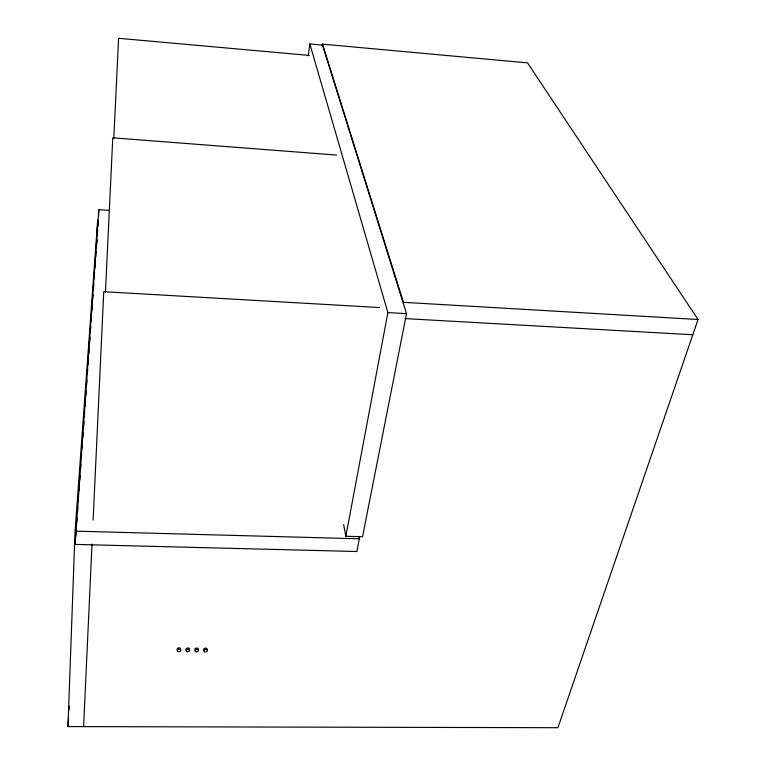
<?xml version="1.0" encoding="UTF-8"?>
<svg xmlns="http://www.w3.org/2000/svg" width="766" height="766" viewBox="0 0 766 766"><rect width="100%" height="100%" fill="white"/><g stroke="black" fill="none" stroke-linecap="round" stroke-linejoin="round"><path stroke-width="1.15" d="M322.199 46.381L322.505 44.141L527.544 62.879L698.037 319.499L557.916 727.7L67.963 726.589L75.02 532.111L97.713 220.081L97.215 231.954M358.871 536.459L359.34 538.795L356.851 551.52L75.116 544.396L98.824 209.635L109.519 210.363M96.775 242.64L96.918 239.078M98.555 216.117L98.824 209.635M83.599 726.628L92.016 543.975M93.117 520.104L103.755 291.702L379.649 307.559M105.459 292.095L112.774 137.823L336.628 155.077M113.808 138.215L118.606 38.3L309.205 55.411M67.963 726.589L68.528 718.23M69.084 709.881L69.323 706.29M75.116 544.396L75.451 539.628M75.71 536.056L76.227 528.913M76.648 522.958L76.993 518.189M77.423 512.234L77.759 507.475M78.189 501.519L78.534 496.751M78.955 490.795L79.3 486.037M79.731 480.081L80.076 475.313M80.497 469.357L80.842 464.598M81.273 458.642L81.608 453.874M82.039 447.918L82.383 443.16M82.805 437.204L83.149 432.436M83.494 427.677L83.915 421.721M84.26 416.953L84.605 412.194M85.036 406.239L85.371 401.47M85.802 395.515L86.146 390.756M86.568 384.8L86.912 380.032M87.343 374.076L87.678 369.317M88.023 364.549L88.454 358.593M88.799 353.835L89.22 347.879M89.565 343.111L89.995 337.155M90.331 332.396L90.761 326.44M91.106 321.672L91.527 315.716M91.872 310.958L92.303 305.002M92.638 300.234L93.069 294.278M93.414 289.519L93.835 283.564M94.18 278.795L94.611 272.84M94.955 268.081L95.377 262.125M95.721 257.357L96.152 251.401M96.487 246.642L96.918 240.687M97.263 235.918L97.684 229.963M97.943 226.391L98.374 220.436M308.267 55.784L309.828 43.921L322.486 45.079L406.535 313.658L362.529 536.736L345.849 536.277L343.647 524.547M345.849 536.277L387.874 312.605L309.828 43.921M75.595 531.144L359.34 538.795M387.874 312.605L406.535 313.658M405.099 318.599L692.79 334.761M698.037 319.499L403.433 302.321L322.505 44.141M186.425 650.056A1.781 1.245 -4.6 0 1 186.607 648.285A1.781 1.245 -4.6 0 1 189.116 648.314A1.781 1.245 -4.6 0 1 188.934 650.085M194.88 649.597A1.781 1.245 -4.9 0 1 196.996 648.055A1.781 1.245 -4.9 0 1 198.088 649.941M204.11 650.267A1.771 1.245 -5.2 0 1 204.196 648.582A1.771 1.245 -5.2 0 1 206.59 648.39A1.771 1.245 -5.2 0 1 206.906 650.047M177.3 649.683A1.781 1.254 -4.3 0 1 177.856 648.103A1.781 1.254 -4.3 0 1 180.134 648.132A1.781 1.254 -4.3 0 1 180.374 649.721M186.808 651.569A1.781 1.245 -4.6 0 0 189.585 650.516A1.781 1.245 -4.6 0 0 187.038 649.396A1.781 1.245 -4.6 0 0 186.808 651.569M195.665 651.675A1.781 1.245 -4.9 0 0 198.442 650.621A1.781 1.245 -4.9 0 0 195.914 649.511A1.781 1.245 -4.9 0 0 195.665 651.675M204.503 651.78A1.781 1.245 -5.2 0 0 207.289 650.727A1.781 1.245 -5.2 0 0 204.761 649.616A1.781 1.245 -5.2 0 0 204.503 651.78M177.932 651.464A1.781 1.254 -4.3 0 0 180.709 650.411A1.781 1.254 -4.3 0 0 178.152 649.29A1.781 1.254 -4.3 0 0 177.932 651.464"/></g></svg>
